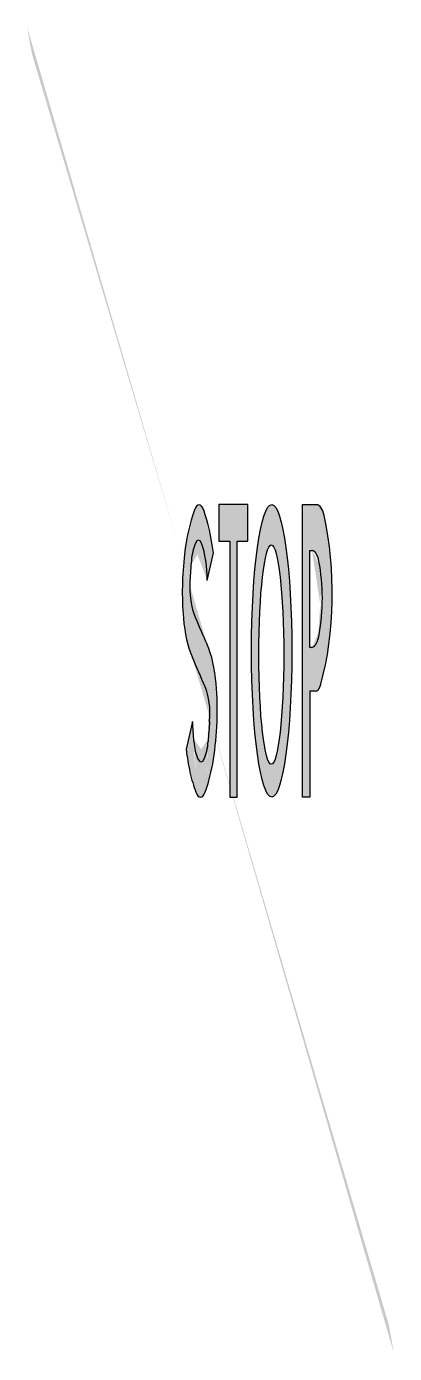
# Model space of a CAD drawing. Header units: metres. Extents: x -3.2 to 1.9, y -7.6 to 10.5.
import ezdxf

# ---------------------------------------------------------------- set-up
doc = ezdxf.new("R2010")
doc.units = ezdxf.units.M
doc.header["$LTSCALE"] = 0.2

msp = doc.modelspace()

# ---------------------------------------------------------------- hatches: boundary and pattern name
at = {"true_color": 0xfaf528}
h = msp.add_hatch(color=2, dxfattribs=at)
h.dxf.hatch_style = 1
edge = h.paths.add_edge_path()
edge.add_ellipse((-0.328, 2.845), major_axis=(0, 1.69), ratio=0.415, start_angle=50.0613, end_angle=73.6316)
edge.add_ellipse((-0.276, 2.808), major_axis=(0, 1.819), ratio=0.415, start_angle=73.6316, end_angle=101.4584)
edge.add_ellipse((-0.605, 2.647), major_axis=(0, 1.011), ratio=0.415, start_angle=101.4584, end_angle=136.8312)
edge.add_ellipse((-8.869, -18.581), major_axis=(0, 28.095), ratio=0.415, start_angle=-44.3485, end_angle=-43.1688, ccw=False)
edge.add_ellipse((-0.87, 1.136), major_axis=(0, 0.523), ratio=0.415, start_angle=258.82, end_angle=315.6515, ccw=False)
edge.add_ellipse((1.604, -0.042), major_axis=(0, 5.555), ratio=0.415, start_angle=78.82, end_angle=81.6649)
edge.add_ellipse((-0.838, 0.82), major_axis=(0, 0.392), ratio=0.415, start_angle=220.4986, end_angle=261.6649, ccw=False)
edge.add_ellipse((-0.774, 0.642), major_axis=(0, 0.158), ratio=0.415, start_angle=139.5014, end_angle=220.4986, ccw=False)
edge.add_ellipse((-0.711, 0.82), major_axis=(0, 0.392), ratio=0.415, start_angle=98.3351, end_angle=139.5014, ccw=False)
edge.add_ellipse((-3.153, -0.042), major_axis=(0, 5.555), ratio=0.415, start_angle=-81.6649, end_angle=-78.82)
edge.add_line((-0.892, 1.035), (-0.978, 0.654))
edge.add_ellipse((-0.399, 1.035), major_axis=(0, 1.446), ratio=0.415, start_angle=105.2802, end_angle=118.6212)
edge.add_ellipse((-0.399, 1.035), major_axis=(0, 1.446), ratio=0.415, start_angle=118.6212, end_angle=131.9622)
edge.add_ellipse((-0.782, 0.206), major_axis=(0, 0.206), ratio=0.415, start_angle=131.9622, end_angle=228.0378)
edge.add_ellipse((-1.164, 1.035), major_axis=(0, 1.446), ratio=0.415, start_angle=228.0378, end_angle=249.0189)
edge.add_ellipse((-1.329, 1.187), major_axis=(0, 1.87), ratio=0.415, start_angle=249.0189, end_angle=281.2202)
edge.add_ellipse((-0.974, 1.357), major_axis=(0, 0.998), ratio=0.415, start_angle=-78.7798, end_angle=-42.9307)
edge.add_ellipse((6.343, 20.308), major_axis=(0, 24.886), ratio=0.415, start_angle=135.8221, end_angle=137.0693, ccw=False)
edge.add_ellipse((-0.685, 2.882), major_axis=(0, 0.588), ratio=0.415, start_angle=82.1309, end_angle=135.8221, ccw=False)
edge.add_ellipse((0.794, 2.39), major_axis=(0, 4.184), ratio=0.415, start_angle=78.3539, end_angle=82.1309, ccw=False)
edge.add_ellipse((-0.718, 3.141), major_axis=(0, 0.464), ratio=0.415, start_angle=43.8095, end_angle=78.3539, ccw=False)
edge.add_ellipse((-0.809, 3.369), major_axis=(0, 0.148), ratio=0.415, start_angle=-43.8095, end_angle=43.8095, ccw=False)
edge.add_ellipse((-1.016, 2.977), major_axis=(0, 0.781), ratio=0.415, start_angle=268.9555, end_angle=309.7203, ccw=False)
edge.add_line((-0.692, 2.963), (-0.606, 3.344))
edge.add_ellipse((-1.279, 2.838), major_axis=(0, 1.7), ratio=0.415, start_angle=-72.6963, end_angle=-50.0613)
edge.add_ellipse((-0.802, 3.801), major_axis=(0, 0.199), ratio=0.415, start_angle=-50.0613, end_angle=50.0613)
h = msp.add_hatch(color=2, dxfattribs=at)
h.dxf.hatch_style = 1
h.paths.add_polyline_path([(-0.132, 4.001), (-0.532, 4.001), (-0.532, 3.501), (-0.382, 3.501), (-0.382, 0.001), (-0.282, 0.001), (-0.282, 3.501), (-0.132, 3.501)])
h = msp.add_hatch(color=2, dxfattribs=at)
h.dxf.hatch_style = 1
edge = h.paths.add_edge_path()
edge.add_ellipse((0.192, 2.001), major_axis=(0, 2), ratio=0.137958, start_angle=0, end_angle=360, ccw=False)
edge = h.paths.add_edge_path(flags=16)
edge.add_ellipse((0.187, 1.95), major_axis=(0, 1.5), ratio=0.113795, start_angle=0, end_angle=360)
h = msp.add_hatch(color=2, dxfattribs=at)
h.dxf.hatch_style = 1
edge = h.paths.add_edge_path()
edge.add_ellipse((0.149, 2.787), major_axis=(0, 2.179), ratio=0.4, start_angle=235.2507, end_angle=299.3395)
edge.add_ellipse((0.809, 3.714), major_axis=(0, 0.286), ratio=0.4, start_angle=-60.6605, end_angle=0)
edge.add_line((0.809, 4.001), (0.616, 4.001))
edge.add_line((0.616, 4.001), (0.616, 0.001))
edge.add_line((0.616, 0.001), (0.716, 0.001))
edge.add_line((0.716, 0.001), (0.716, 1.45))
edge.add_line((0.716, 1.45), (0.797, 1.45))
edge.add_ellipse((0.792, 1.672), major_axis=(0, 0.222), ratio=0.4, start_angle=176.4859, end_angle=235.2507)
edge = h.paths.add_edge_path(flags=16)
edge.add_ellipse((0.744, 3.109), major_axis=(0, 0.263), ratio=0.4, start_angle=-63.8236, end_angle=0, ccw=False)
edge.add_ellipse((0.422, 2.714), major_axis=(0, 1.159), ratio=0.4, start_angle=244.9431, end_angle=296.1764, ccw=False)
edge.add_ellipse((0.729, 2.354), major_axis=(0, 0.311), ratio=0.4, start_angle=204.9787, end_angle=244.9431, ccw=False)
edge.add_ellipse((0.737, 2.316), major_axis=(0, 0.268), ratio=0.4, start_angle=180.8897, end_angle=204.9787, ccw=False)
edge.add_line((0.738, 2.048), (0.716, 2.048))
edge.add_line((0.716, 2.048), (0.716, 3.372))
edge.add_line((0.716, 3.372), (0.75, 3.372))

# ---------------------------------------------------------------- linework, layer by layer
at = {"color": 2, "true_color": 0xfaf528}
for p, q in [((-0.532, 4.001), (-0.532, 3.501)), ((-0.132, 4.001), (-0.532, 4.001)), ((-0.132, 3.501), (-0.132, 4.001)), ((0.616, 4.001), (0.809, 4.001)), ((0.616, 0.001), (0.616, 4.001)), ((-0.532, 3.501), (-0.382, 3.501)), ((-0.382, 3.501), (-0.382, 0.001)), ((-0.282, 0.001), (-0.282, 3.501)), ((-0.282, 3.501), (-0.132, 3.501)), ((-0.692, 2.963), (-0.606, 3.344)), ((0.716, 2.048), (0.716, 3.372)), ((0.716, 3.372), (0.744, 3.372)), ((0.738, 2.048), (0.716, 2.048)), ((0.787, 1.45), (0.716, 1.45)), ((0.716, 1.45), (0.716, 0.001)), ((-0.892, 1.035), (-0.978, 0.654)), ((-0.382, 0.001), (-0.282, 0.001)), ((0.716, 0.001), (0.616, 0.001))]:
    msp.add_line(p, q, dxfattribs=at)
for centre, major_axis, ratio, start_param, end_param in [((-0.802, 3.801), (0, 0.199), 0.415, -0.873735, 0.873735), ((0.809, 3.714), (0, 0.286), 0.4, -1.058726, 0), ((-0.328, 2.845), (0, 1.69), 0.415, 0.873735, 1.285114), ((-1.279, 2.838), (0, 1.7), 0.415, -1.26879, -0.873735), ((0.149, 2.787), (0, 2.179), 0.4, 4.1059, 5.224459), ((-0.718, 3.141), (0, 0.464), 0.415, 0.764621, 1.367534), ((-0.809, 3.369), (0, 0.148), 0.415, -0.764621, 0.764621), ((-1.016, 2.977), (0, 0.781), 0.415, 4.694159, 5.405639), ((-0.276, 2.808), (0, 1.819), 0.415, 1.285114, 1.770782), ((0.744, 3.109), (0, 0.263), 0.4, -1.113931, 0), ((0.794, 2.39), (0, 4.184), 0.415, 1.367534, 1.433455), ((0.422, 2.714), (0, 1.159), 0.4, 4.275063, 5.169254), ((-0.685, 2.882), (0, 0.588), 0.415, 1.433455, 2.370542), ((-0.605, 2.647), (0, 1.011), 0.415, 1.770782, 2.388154), ((6.343, 20.308), (0, 24.886), 0.415, 2.370542, 2.39231), ((0.729, 2.354), (0, 0.311), 0.4, 3.577553, 4.275063), ((-0.974, 1.357), (0, 0.998), 0.415, -1.374966, -0.749282), ((0.737, 2.316), (0, 0.268), 0.4, 3.15712, 3.577553), ((-8.869, -18.581), (0, 28.095), 0.415, -0.774027, -0.753438), ((-0.87, 1.136), (0, 0.523), 0.415, 4.51726, 5.509159), ((-1.329, 1.187), (0, 1.87), 0.415, 4.3462, 4.908219), ((0.792, 1.672), (0, 0.222), 0.4, 3.08026, 4.1059), ((-3.153, -0.042), (0, 5.555), 0.415, -1.425321, -1.375668), ((1.604, -0.042), (0, 5.555), 0.415, 1.375668, 1.425321), ((-0.711, 0.82), (0, 0.392), 0.415, 1.716271, 2.434759), ((-0.838, 0.82), (0, 0.392), 0.415, 3.848426, 4.566914), ((-0.399, 1.035), (0, 1.446), 0.415, 1.837486, 2.07033), ((-0.774, 0.642), (0, 0.158), 0.415, 2.434759, 3.848426), ((-1.164, 1.035), (0, 1.446), 0.415, 3.980011, 4.3462), ((-0.399, 1.035), (0, 1.446), 0.415, 2.07033, 2.303175), ((-0.782, 0.206), (0, 0.206), 0.415, 2.303175, 3.980011)]:
    msp.add_ellipse(centre, major_axis=major_axis, ratio=ratio, start_param=start_param, end_param=end_param, dxfattribs=at)
at = {"color": 2, "true_color": 0xfaf528, "extrusion": (0, 0, -1)}
msp.add_ellipse((0.192, 2.001), major_axis=(0, 2), ratio=0.137958, start_param=3.141593, end_param=9.424778, dxfattribs=at)
at = {"color": 2, "true_color": 0xfaf528}
msp.add_ellipse((0.187, 1.95), major_axis=(0, 1.5), ratio=0.113795, dxfattribs=at)

doc.saveas('drawing.dxf')
